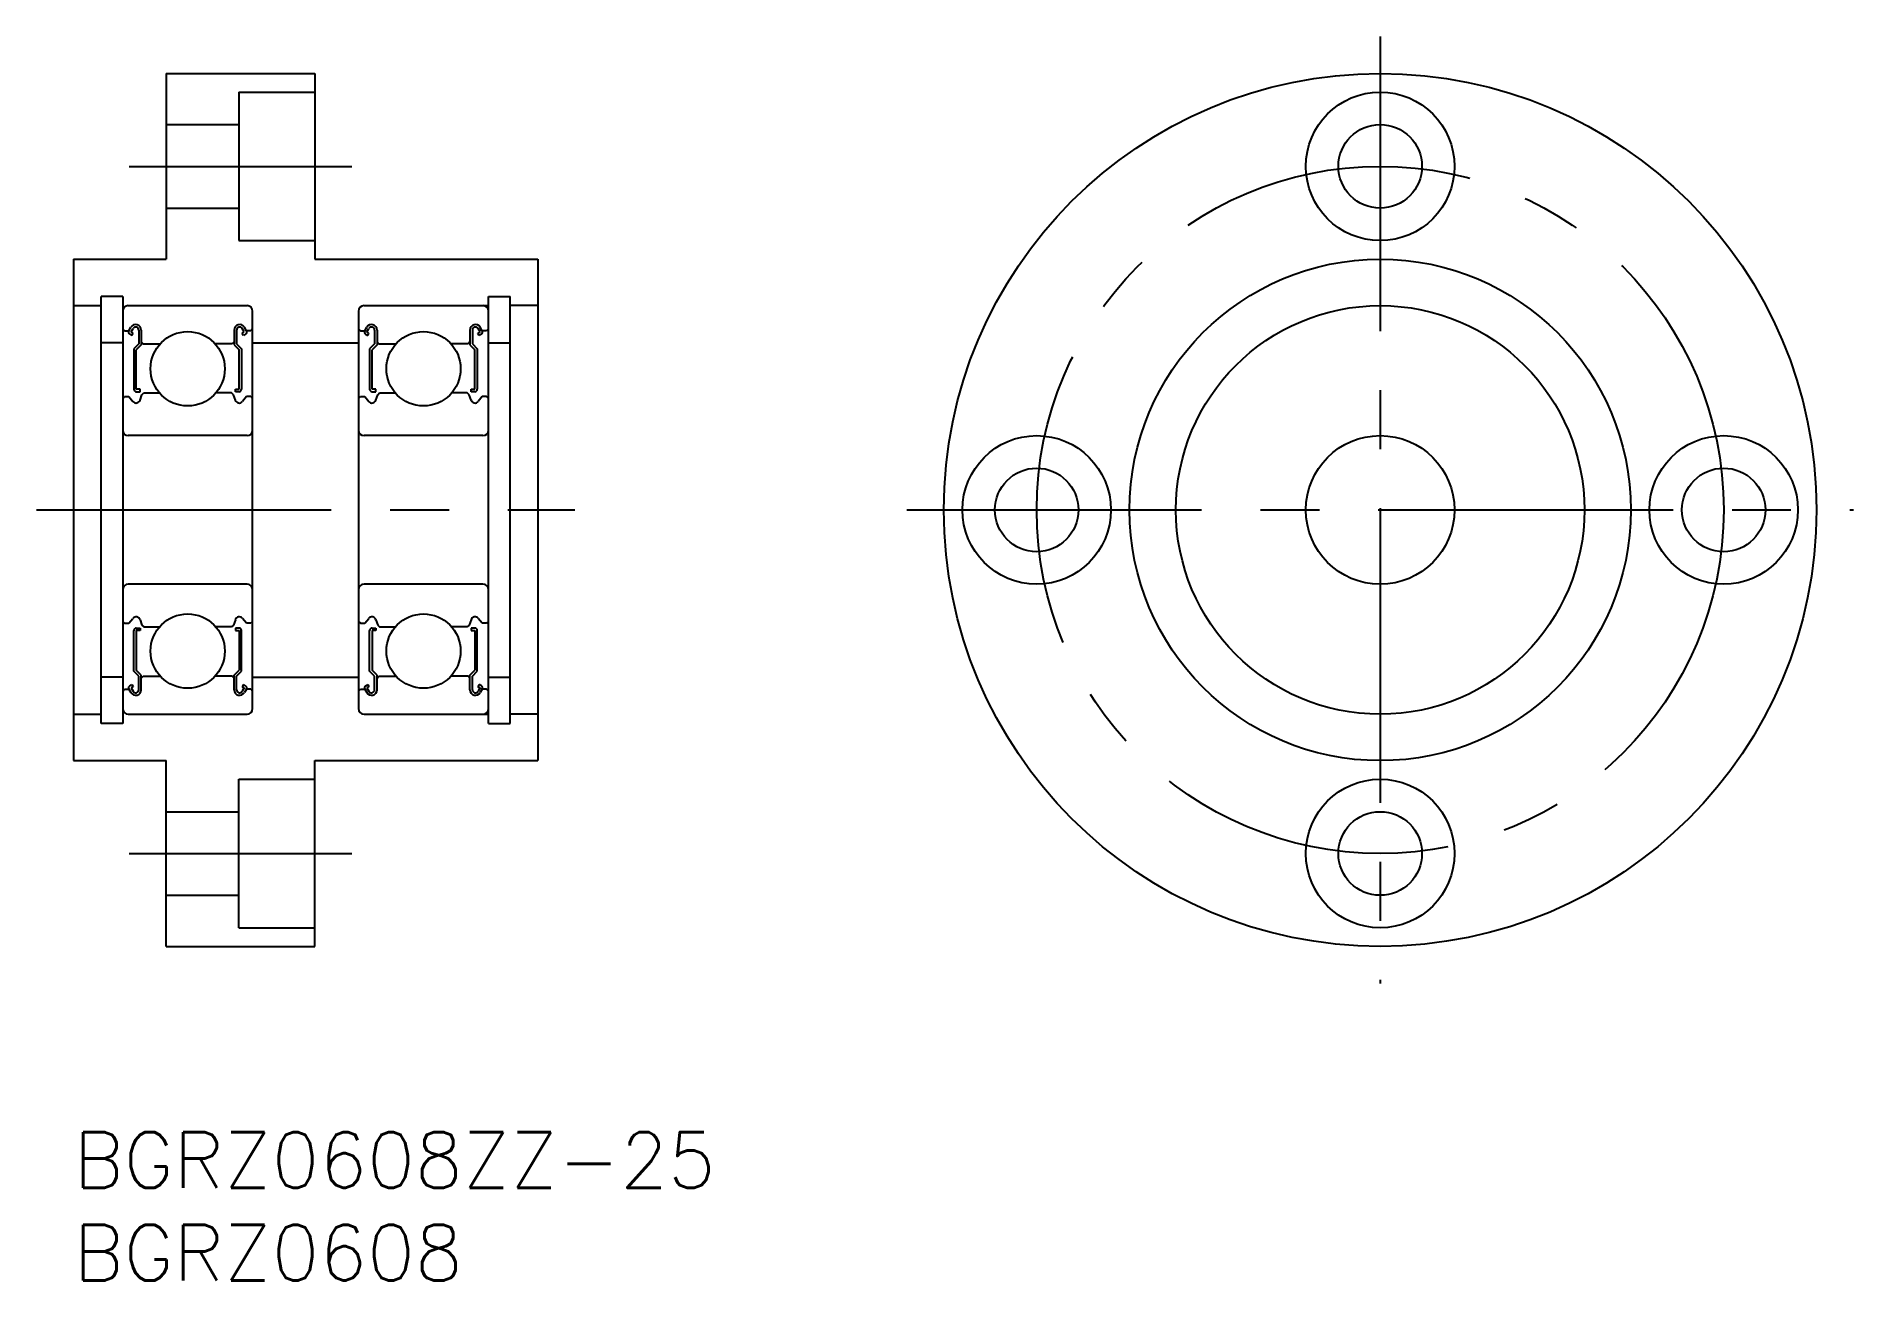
# Model space of a CAD drawing. Extents: x -2 to 95.9, y -8 to 59.
import ezdxf

# ---------------------------------------------------------------- set-up
doc = ezdxf.new("R2010")
doc.units = 0
doc.header["$LTSCALE"] = 0.5
doc.linetypes.add('CENTER', pattern=[50.8, 31.75, -6.35, 6.35, -6.35])
for name, color, linetype in [('MSM_CENTER', 1, 'CENTER'), ('MSM_CONTINUOUS', 7, 'CONTINUOUS'), ('MSM_PART_NUMBER', 7, 'CONTINUOUS')]:
    doc.layers.add(name, color=color, linetype=linetype)
doc.styles.get("Standard").update_dxf_attribs({"font": 'txt.shx', "height": 3, "bigfont": 'bigfont.shx'})

# ---------------------------------------------------------------- blocks, each defined once
blk = doc.blocks.new('*U2')
at = {"layer": 'MSM_PART_NUMBER'}
blk.add_text('BGRZ0608ZZ-25', height=3, dxfattribs=at).set_placement((0, -3))
blk = doc.blocks.new('*U3')
at = {"layer": 'MSM_PART_NUMBER'}
blk.add_text('BGRZ0608', height=3, dxfattribs=at).set_placement((0, -8))

msp = doc.modelspace()

# ---------------------------------------------------------------- linework, layer by layer
at = {"layer": 'MSM_CENTER'}
for p, q in [((70.375, 59), (70.375, 8)), ((3, 52), (15, 52)), ((-2, 33.5), (27, 33.5)), ((44.875, 33.5), (95.875, 33.5)), ((3, 15), (15, 15))]:
    msp.add_line(p, q, dxfattribs=at)
msp.add_circle((70.375, 33.5), 18.5, dxfattribs=at)
at = {"layer": 'MSM_CONTINUOUS'}
for p, q in [((5, 57), (5, 47)), ((5, 57), (13, 57)), ((7, 57), (7, 57)), ((13, 57), (13, 47)), ((8.9, 56), (8.9, 48)), ((8.9, 56), (13, 56)), ((5, 54.25), (8.9, 54.25)), ((5, 49.75), (8.9, 49.75)), ((8.9, 48), (13, 48)), ((0, 47), (0, 20)), ((0, 47), (5, 47)), ((13, 47), (25, 47)), ((25, 47), (25, 20)), ((0, 44.5), (1.49, 44.5)), ((1.49, 22), (1.49, 45)), ((2.65, 45), (1.49, 45)), ((2.65, 45), (2.65, 22)), ((2.95, 44.5), (9.35, 44.5)), ((9.65, 22.8), (9.65, 44.2)), ((15.35, 44.2), (15.35, 22.8)), ((15.65, 44.5), (22.35, 44.5)), ((22.35, 22), (22.35, 45)), ((22.35, 45), (23.51, 45)), ((23.51, 22), (23.51, 45)), ((25, 44.5), (23.51, 44.5)), ((2.65, 43.25), (2.75, 43.15)), ((2.75, 43.15), (2.983, 43.15)), ((2.983, 43.15), (3.092, 43.334)), ((3.099, 43.083), (3.208, 43.267)), ((3.214, 43.017), (3.099, 43.083)), ((3.517, 43.184), (3.517, 42.45)), ((3.65, 43.184), (3.65, 42.395)), ((8.65, 43.184), (8.65, 42.395)), ((8.783, 43.184), (8.783, 42.45)), ((9.086, 43.017), (9.201, 43.083)), ((9.201, 43.083), (9.092, 43.267)), ((9.317, 43.15), (9.208, 43.334)), ((9.55, 43.15), (9.317, 43.15)), ((9.65, 43.25), (9.55, 43.15)), ((15.35, 43.25), (15.45, 43.15)), ((15.45, 43.15), (15.683, 43.15)), ((15.683, 43.15), (15.792, 43.334)), ((15.799, 43.083), (15.908, 43.267)), ((15.914, 43.017), (15.799, 43.083)), ((16.217, 43.184), (16.217, 42.45)), ((16.35, 43.184), (16.35, 42.395)), ((21.35, 43.184), (21.35, 42.395)), ((21.483, 43.184), (21.483, 42.45)), ((21.786, 43.017), (21.901, 43.083)), ((21.901, 43.083), (21.792, 43.267)), ((22.017, 43.15), (21.908, 43.334)), ((22.25, 43.15), (22.017, 43.15)), ((22.35, 43.25), (22.25, 43.15)), ((2.65, 42.5), (1.49, 42.5)), ((3.032, 42.968), (3.148, 42.901)), ((3.148, 42.901), (3.214, 43.017)), ((3.517, 42.45), (3.25, 42.183)), ((3.25, 42.183), (3.25, 39.998)), ((3.65, 42.395), (3.383, 42.128)), ((3.383, 39.998), (3.383, 42.128)), ((3.65, 42.55), (3.75, 42.45)), ((3.75, 42.45), (4.674, 42.45)), ((8.55, 42.45), (7.626, 42.45)), ((8.65, 42.55), (8.55, 42.45)), ((8.65, 42.395), (8.917, 42.128)), ((8.783, 42.45), (9.05, 42.183)), ((8.917, 39.998), (8.917, 42.128)), ((9.05, 42.183), (9.05, 39.998)), ((9.152, 42.901), (9.086, 43.017)), ((9.268, 42.968), (9.152, 42.901)), ((9.65, 42.5), (15.35, 42.5)), ((15.732, 42.968), (15.848, 42.901)), ((15.848, 42.901), (15.914, 43.017)), ((16.217, 42.45), (15.95, 42.183)), ((15.95, 42.183), (15.95, 39.998)), ((16.35, 42.395), (16.083, 42.128)), ((16.083, 39.998), (16.083, 42.128)), ((16.35, 42.55), (16.45, 42.45)), ((16.45, 42.45), (17.374, 42.45)), ((21.25, 42.45), (20.326, 42.45)), ((21.35, 42.55), (21.25, 42.45)), ((21.35, 42.395), (21.617, 42.128)), ((21.483, 42.45), (21.75, 42.183)), ((21.617, 39.998), (21.617, 42.128)), ((21.75, 42.183), (21.75, 39.998)), ((21.852, 42.901), (21.786, 43.017)), ((21.968, 42.968), (21.852, 42.901)), ((22.35, 42.5), (23.51, 42.5)), ((2.65, 39.5), (2.75, 39.6)), ((2.75, 39.6), (2.983, 39.6)), ((2.983, 39.6), (3.198, 39.338)), ((3.583, 39.998), (3.383, 39.998)), ((3.383, 39.865), (3.583, 39.865)), ((3.583, 39.865), (3.583, 39.998)), ((3.583, 39.417), (3.689, 39.706)), ((3.689, 39.706), (3.789, 39.8)), ((3.789, 39.8), (4.63, 39.8)), ((8.511, 39.8), (7.67, 39.8)), ((8.611, 39.706), (8.511, 39.8)), ((8.717, 39.417), (8.611, 39.706)), ((8.717, 39.865), (8.717, 39.998)), ((8.717, 39.998), (8.917, 39.998)), ((8.917, 39.865), (8.717, 39.865)), ((9.317, 39.6), (9.102, 39.338)), ((9.55, 39.6), (9.317, 39.6)), ((9.65, 39.5), (9.55, 39.6)), ((15.35, 39.5), (15.45, 39.6)), ((15.45, 39.6), (15.683, 39.6)), ((15.683, 39.6), (15.898, 39.338)), ((16.283, 39.998), (16.083, 39.998)), ((16.083, 39.865), (16.283, 39.865)), ((16.283, 39.865), (16.283, 39.998)), ((16.283, 39.417), (16.389, 39.706)), ((16.389, 39.706), (16.489, 39.8)), ((16.489, 39.8), (17.33, 39.8)), ((21.211, 39.8), (20.37, 39.8)), ((21.311, 39.706), (21.211, 39.8)), ((21.417, 39.417), (21.311, 39.706)), ((21.417, 39.865), (21.417, 39.998)), ((21.417, 39.998), (21.617, 39.998)), ((21.617, 39.865), (21.417, 39.865)), ((22.017, 39.6), (21.802, 39.338)), ((22.25, 39.6), (22.017, 39.6)), ((22.35, 39.5), (22.25, 39.6)), ((9.35, 37.5), (2.95, 37.5)), ((22.05, 37.5), (15.65, 37.5)), ((9.35, 29.5), (2.95, 29.5)), ((22.05, 29.5), (15.65, 29.5)), ((2.65, 27.5), (2.75, 27.4)), ((2.983, 27.4), (3.198, 27.662)), ((3.583, 27.583), (3.689, 27.294)), ((8.717, 27.583), (8.611, 27.294)), ((9.317, 27.4), (9.102, 27.662)), ((9.65, 27.5), (9.55, 27.4)), ((15.35, 27.5), (15.45, 27.4)), ((15.683, 27.4), (15.898, 27.662)), ((16.283, 27.583), (16.389, 27.294)), ((21.417, 27.583), (21.311, 27.294)), ((22.017, 27.4), (21.802, 27.662)), ((22.35, 27.5), (22.25, 27.4)), ((2.75, 27.4), (2.983, 27.4)), ((3.25, 24.817), (3.25, 27.002)), ((3.383, 27.135), (3.583, 27.135)), ((3.383, 27.002), (3.383, 24.872)), ((3.583, 27.002), (3.383, 27.002)), ((3.583, 27.135), (3.583, 27.002)), ((3.689, 27.294), (3.789, 27.2)), ((3.789, 27.2), (4.63, 27.2)), ((8.511, 27.2), (7.67, 27.2)), ((8.611, 27.294), (8.511, 27.2)), ((8.717, 27.135), (8.717, 27.002)), ((8.917, 27.135), (8.717, 27.135)), ((8.717, 27.002), (8.917, 27.002)), ((8.917, 27.002), (8.917, 24.872)), ((9.05, 24.817), (9.05, 27.002)), ((9.55, 27.4), (9.317, 27.4)), ((15.45, 27.4), (15.683, 27.4)), ((15.95, 24.817), (15.95, 27.002)), ((16.083, 27.135), (16.283, 27.135)), ((16.083, 27.002), (16.083, 24.872)), ((16.283, 27.002), (16.083, 27.002)), ((16.283, 27.135), (16.283, 27.002)), ((16.389, 27.294), (16.489, 27.2)), ((16.489, 27.2), (17.33, 27.2)), ((21.211, 27.2), (20.37, 27.2)), ((21.311, 27.294), (21.211, 27.2)), ((21.417, 27.135), (21.417, 27.002)), ((21.617, 27.135), (21.417, 27.135)), ((21.417, 27.002), (21.617, 27.002)), ((21.617, 27.002), (21.617, 24.872)), ((21.75, 24.817), (21.75, 27.002)), ((22.25, 27.4), (22.017, 27.4)), ((2.65, 24.5), (1.49, 24.5)), ((3.517, 24.55), (3.25, 24.817)), ((3.65, 24.605), (3.383, 24.872)), ((3.517, 23.816), (3.517, 24.55)), ((3.65, 23.816), (3.65, 24.605)), ((3.65, 24.45), (3.75, 24.55)), ((3.75, 24.55), (4.674, 24.55)), ((8.55, 24.55), (7.626, 24.55)), ((8.65, 24.45), (8.55, 24.55)), ((8.65, 24.605), (8.917, 24.872)), ((8.65, 23.816), (8.65, 24.605)), ((8.783, 24.55), (9.05, 24.817)), ((8.783, 23.816), (8.783, 24.55)), ((9.65, 24.5), (15.35, 24.5)), ((16.217, 24.55), (15.95, 24.817)), ((16.35, 24.605), (16.083, 24.872)), ((16.217, 23.816), (16.217, 24.55)), ((16.35, 23.816), (16.35, 24.605)), ((16.35, 24.45), (16.45, 24.55)), ((16.45, 24.55), (17.374, 24.55)), ((21.25, 24.55), (20.326, 24.55)), ((21.35, 24.45), (21.25, 24.55)), ((21.35, 24.605), (21.617, 24.872)), ((21.35, 23.816), (21.35, 24.605)), ((21.483, 24.55), (21.75, 24.817)), ((21.483, 23.816), (21.483, 24.55)), ((22.35, 24.5), (23.51, 24.5)), ((2.65, 23.75), (2.75, 23.85)), ((2.75, 23.85), (2.983, 23.85)), ((2.983, 23.85), (3.092, 23.666)), ((3.032, 24.032), (3.148, 24.099)), ((3.214, 23.983), (3.099, 23.917)), ((3.099, 23.917), (3.208, 23.733)), ((3.148, 24.099), (3.214, 23.983)), ((9.152, 24.099), (9.086, 23.983)), ((9.086, 23.983), (9.201, 23.917)), ((9.201, 23.917), (9.092, 23.733)), ((9.268, 24.032), (9.152, 24.099)), ((9.317, 23.85), (9.208, 23.666)), ((9.55, 23.85), (9.317, 23.85)), ((9.65, 23.75), (9.55, 23.85)), ((15.35, 23.75), (15.45, 23.85)), ((15.45, 23.85), (15.683, 23.85)), ((15.683, 23.85), (15.792, 23.666)), ((15.732, 24.032), (15.848, 24.099)), ((15.914, 23.983), (15.799, 23.917)), ((15.799, 23.917), (15.908, 23.733)), ((15.848, 24.099), (15.914, 23.983)), ((21.852, 24.099), (21.786, 23.983)), ((21.786, 23.983), (21.901, 23.917)), ((21.901, 23.917), (21.792, 23.733)), ((21.968, 24.032), (21.852, 24.099)), ((22.017, 23.85), (21.908, 23.666)), ((22.25, 23.85), (22.017, 23.85)), ((22.35, 23.75), (22.25, 23.85)), ((0, 22.5), (1.49, 22.5)), ((2.65, 22), (1.49, 22)), ((2.95, 22.5), (9.35, 22.5)), ((15.65, 22.5), (22.35, 22.5)), ((22.35, 22), (23.51, 22)), ((25, 22.5), (23.51, 22.5)), ((0, 20), (5, 20)), ((5, 10), (5, 20)), ((13, 10), (13, 20)), ((13, 20), (25, 20)), ((8.9, 19), (13, 19)), ((8.9, 11), (8.9, 19)), ((5, 17.25), (8.9, 17.25)), ((5, 12.75), (8.9, 12.75)), ((8.9, 11), (13, 11)), ((5, 10), (13, 10)), ((7, 10), (7, 10))]:
    msp.add_line(p, q, dxfattribs=at)
for centre, radius in [((70.375, 33.5), 23.5), ((70.375, 52), 4), ((70.375, 52), 2.25), ((70.375, 33.5), 13.5), ((70.375, 33.5), 11), ((6.15, 41.1), 2), ((18.85, 41.1), 2), ((51.875, 33.5), 4), ((70.375, 33.5), 4), ((88.875, 33.5), 4), ((51.875, 33.5), 2.25), ((88.875, 33.5), 2.25), ((6.15, 25.9), 2), ((18.85, 25.9), 2), ((70.375, 15), 4), ((70.375, 15), 2.25)]:
    msp.add_circle(centre, radius, dxfattribs=at)
for centre, radius, start, end in [((2.95, 44.2), 0.3, 90, 180), ((9.35, 44.2), 0.3, 0, 90), ((15.65, 44.2), 0.3, 90, 180), ((22.05, 44.2), 0.3, 0, 90), ((3.099, 43.083), 0.133, 149.9969, 240.00125), ((3.351, 43.184), 0.299, 0, 150.00017), ((3.351, 43.184), 0.166, 0, 150.00436), ((8.949, 43.184), 0.299, 29.99983, 180), ((8.949, 43.184), 0.166, 29.99564, 180), ((9.201, 43.083), 0.133, 299.99875, 30.0031), ((15.799, 43.083), 0.133, 149.9969, 240.00125), ((16.051, 43.184), 0.299, 0, 150.00017), ((16.051, 43.184), 0.166, 0, 150.00436), ((21.649, 43.184), 0.299, 29.99983, 180), ((21.649, 43.184), 0.166, 29.99564, 180), ((21.901, 43.083), 0.133, 299.99875, 30.0031), ((3.369, 39.481), 0.224, 220.00096, 343.1517), ((3.383, 39.998), 0.133, 180.00005, 270.00003), ((8.931, 39.481), 0.224, 196.8483, 319.99904), ((8.917, 39.998), 0.133, 269.99997, 359.99995), ((16.069, 39.481), 0.224, 220.00096, 343.1517), ((16.083, 39.998), 0.133, 180.00005, 270.00003), ((21.631, 39.481), 0.224, 196.8483, 319.99904), ((21.617, 39.998), 0.133, 269.99997, 359.99995), ((2.95, 37.8), 0.3, 180, 270), ((9.35, 37.8), 0.3, 270, 0), ((15.65, 37.8), 0.3, 180, 270), ((22.05, 37.8), 0.3, 270, 0), ((2.95, 29.2), 0.3, 90, 180), ((9.35, 29.2), 0.3, 0, 90), ((15.65, 29.2), 0.3, 90, 180), ((22.05, 29.2), 0.3, 0, 90), ((3.369, 27.519), 0.224, 16.8483, 139.99904), ((8.931, 27.519), 0.224, 40.00096, 163.1517), ((16.069, 27.519), 0.224, 16.8483, 139.99904), ((21.631, 27.519), 0.224, 40.00096, 163.1517), ((3.383, 27.002), 0.133, 89.99997, 179.99995), ((8.917, 27.002), 0.133, 0.00005, 90.00003), ((16.083, 27.002), 0.133, 89.99997, 179.99995), ((21.617, 27.002), 0.133, 0.00005, 90.00003), ((3.099, 23.917), 0.133, 119.99875, 210.0031), ((3.351, 23.816), 0.299, 209.99983, 0), ((3.351, 23.816), 0.166, 209.99564, 0), ((8.949, 23.816), 0.299, 180, 330.00017), ((8.949, 23.816), 0.166, 180, 330.00436), ((9.201, 23.917), 0.133, 329.9969, 60.00125), ((15.799, 23.917), 0.133, 119.99875, 210.0031), ((16.051, 23.816), 0.299, 209.99983, 0), ((16.051, 23.816), 0.166, 209.99564, 0), ((21.649, 23.816), 0.299, 180, 330.00017), ((21.649, 23.816), 0.166, 180, 330.00436), ((21.901, 23.917), 0.133, 329.9969, 60.00125), ((2.95, 22.8), 0.3, 180, 270), ((9.35, 22.8), 0.3, 270, 0), ((15.65, 22.8), 0.3, 180, 270), ((22.05, 22.8), 0.3, 270, 0)]:
    msp.add_arc(centre, radius, start, end, dxfattribs=at)

# ---------------------------------------------------------------- block references
for name in ['*U2', '*U3']:
    msp.add_blockref(name, (0, 0), dxfattribs=at)

doc.saveas('drawing.dxf')
